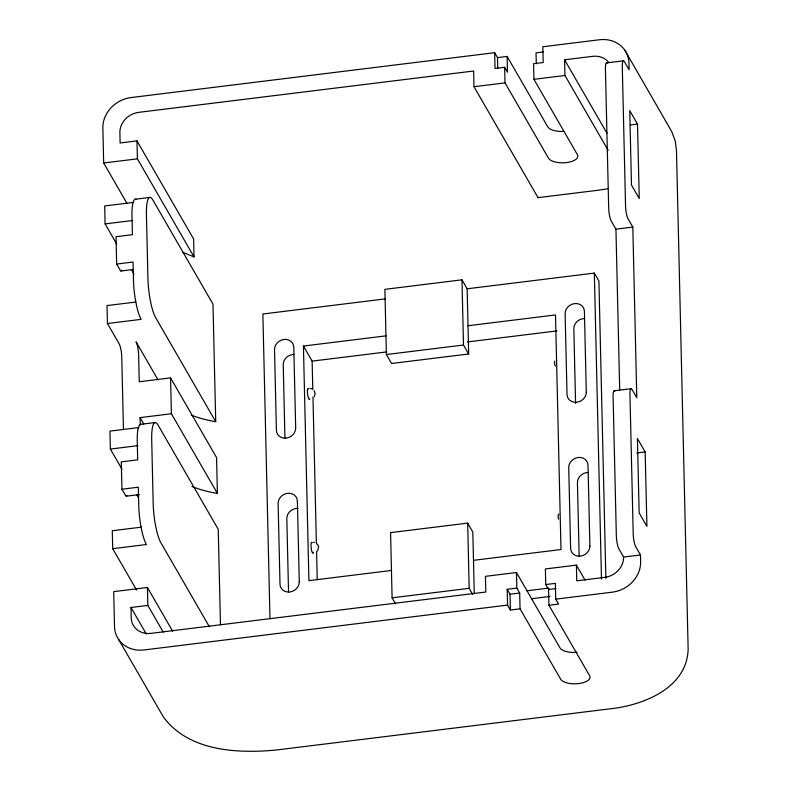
<?xml version="1.0" encoding="UTF-8"?>
<svg xmlns="http://www.w3.org/2000/svg" width="791" height="791" viewBox="0 0 791 791"><rect width="100%" height="100%" fill="white"/><g stroke="black" fill="none" stroke-linecap="round" stroke-linejoin="round"><path stroke-width="1.19" d="M554.709 361.072L554.422 363.682L555.411 366.134M314.334 396.677L315.134 393.562L314.106 390.625M558.772 513.982L558.021 516.147L558.486 519.133M317.685 550.932L318.605 546.561M497.747 68.55L497.499 57.624L494.652 52.69L131.138 97.55A29.761 26.202 -30 0 0 102.86 128.023L103.68 162.995L126.936 203.287M497.499 57.624L507.13 56.428L547.787 126.857A14.881 6.358 -1.3 0 0 563.212 131.405M543.269 51.969L536.041 52.868L536.298 63.794M608.18 150.369L564.952 75.491L564.586 59.8L592.578 56.349A19.844 17.471 -30 0 1 608.338 61.817M507.13 56.428L507.496 72.218L504.658 67.284L495.018 68.471L494.652 52.69M606.42 62.924L623.278 60.838M182.602 252.27L194.032 256.917L193.617 238.981L136.981 140.897L120.123 142.983L119.886 132.67A19.844 17.471 -30 0 1 138.732 112.352L473.621 71.022L473.997 86.723L505.024 82.887L548.529 158.24A14.881 6.358 -1.3 0 0 566.504 162.57A14.881 6.358 -1.3 0 0 577.43 154.68L533.925 79.318L533.559 63.715L543.199 62.529L542.824 46.748L599.44 39.758A29.761 26.202 -30 0 1 628.974 63.092L629.132 69.826L624.425 61.678A9.917 2.037 83 0 0 622.29 66.573L625.543 205.878A9.917 2.037 83 0 0 628.103 218.919L632.81 227.066L636.795 397.715L632.088 389.567A9.917 2.037 83 0 0 629.952 394.462L633.205 533.777A9.917 2.037 83 0 0 635.766 546.818L640.473 554.966L640.631 561.689A29.761 26.202 -30 0 1 612.353 592.162L555.737 599.143L555.371 583.362L545.741 584.549L545.375 568.947L576.402 565.12L585.043 580.1M533.925 79.318L564.952 75.491M103.68 162.995L137.407 158.833L194.032 256.917M630.279 124.978L637.506 124.078L639.247 198.511L631.485 185.074L629.745 110.641L637.506 124.078M134.964 199.273L149.42 197.483M133.59 202.387L104.689 205.957L105.104 223.893L116.732 244.033M105.104 223.893L132.809 220.471M473.997 86.723L538.038 197.651L596.77 190.404A81.691 34.893 -1.3 0 0 607.864 188.663M136.032 199.223A29.761 6.12 83 0 0 131.978 216.457L132.413 234.68L116.03 236.697L116.672 264.056L133.046 262.029L133.471 280.232A29.761 6.12 83 0 0 141.154 319.356L107.438 323.519L107.012 305.583L135.923 302.014M121.171 270.987L132.878 269.543M607.162 63.181A9.917 2.037 83 0 0 605.422 68.649L608.675 207.964A9.917 2.037 83 0 0 611.235 221.005L615.942 229.153L632.81 227.066M461.974 279.826L384.881 289.348L386.404 354.536L391.585 363.494L468.668 353.982L467.145 288.794L461.974 279.826L463.496 345.024L468.668 353.982M385.168 298.909L262.869 313.997L269.988 618.78M467.145 288.794L594.338 273.093L598.916 281.042L605.876 578.419M391.545 570.44L308.915 580.643L303.428 346.053L386.057 335.849M468.005 325.734L555.5 314.937L560.987 549.527L473.493 560.325M191.995 486.475A81.849 34.962 -1.3 0 0 213.916 492.803L217.406 493.426L216.566 457.564L170.559 377.88L139.246 381.746L138.613 354.843A9.917 2.037 83 0 0 136.052 341.801L158.002 379.818M303.428 346.053L312.129 361.121L386.769 351.906M467.53 341.939L556.854 330.915M386.404 354.536L463.496 345.024M140.254 424.955L140.086 417.618L171.4 413.752L217.406 493.426M140.541 424.352L154.996 422.562M138.86 427.555L109.949 431.125L110.364 449.061L121.992 469.201M110.364 449.061L138.069 445.64M614.083 390.813L630.941 388.737M141.52 424.5A29.761 6.12 83 0 0 137.248 441.645L137.674 459.848L121.29 461.875L121.933 489.224L138.316 487.197L138.741 505.4A29.761 6.12 83 0 0 146.424 544.524L112.698 548.687L112.273 530.751L141.184 527.182M126.441 496.165L139.305 494.573M636.735 452.976L645.169 451.938L646.909 526.361L639.148 512.924L637.408 438.491L645.169 451.938M474.264 593.576L472.83 532.076L467.659 523.118L390.566 532.63L392.099 597.828L395.54 603.8M172.665 631.198L147.423 587.486L113.696 591.648L114.517 626.62A29.761 26.202 -30 0 0 144.051 649.955L507.565 605.095L510.403 610.019L520.043 608.833L560.7 679.251A14.881 6.358 -1.3 0 0 578.686 683.582A14.881 6.358 -1.3 0 0 589.611 675.692L548.954 605.263L548.578 589.483L545.741 584.549M577.104 652.288A14.881 6.358 -1.3 0 1 559.969 647.869L516.464 572.516L485.437 576.342L485.803 592.034L150.913 633.364A19.844 17.471 -30 0 1 131.227 617.811L130.98 607.498L147.848 605.422L163.233 632.068M576.402 565.12L576.768 580.812L604.759 577.361A19.844 17.471 -30 0 0 623.605 557.042L640.473 554.966M392.099 597.828L469.182 588.316L472.632 594.288M507.565 605.095L507.189 589.305L516.83 588.118L519.677 593.052L520.043 608.833M526.944 590.788L548.954 588.069M507.189 589.305L510.037 594.239L519.677 593.052M548.578 589.483L555.806 588.593M531.522 598.728L549.864 596.463M548.954 605.263L558.584 604.077L555.737 599.143M313.374 542.27L314.393 542.359M310.062 388.391L311.862 388.816M215.725 421.692L155.609 317.567A29.761 6.12 83 0 1 147.927 278.452L146.434 214.677A29.761 6.12 83 0 1 152.861 199.994L212.977 304.13L215.725 421.692L212.235 421.059A81.849 34.962 -1.3 0 1 191.333 415.137M317.369 544.089L318.635 546.69M624.781 50.12L671.697 131.504L675.227 140.847L676.483 150.577L688.14 649.174C687.023 688.417 642.658 705.513 609.485 708.894L276.089 750.036C237.28 753.685 188.594 751.272 163.391 716.982L118.709 639.593M564.586 59.8L606.944 133.175M623.605 557.042L618.908 548.895A9.917 2.037 83 0 1 616.347 535.853L613.084 396.548A9.917 2.037 83 0 1 614.825 391.08M131.425 269.474L133.867 273.716M116.672 264.056L120.311 270.364A7.445 1.533 83 0 0 121.606 270.304M107.438 323.519L119.194 343.877A9.917 2.037 83 0 1 121.755 356.919L123.445 429.404M140.086 417.618L143.754 423.966M136.685 494.652L138.524 497.826M209.338 626.67L160.88 542.745A29.761 6.12 83 0 1 153.187 503.62L151.704 439.865A29.761 6.12 83 0 1 158.131 425.182L218.237 529.298L220.471 624.821M121.933 489.224L125.571 495.532A7.445 1.533 83 0 0 126.867 495.473M112.698 548.687L136.566 590.027M130.98 607.498L146.286 634.006M537.999 197.048L538.038 197.651M615.942 229.153L619.699 389.973M594.338 273.093L601.486 579.111M575.581 403.42L573.841 328.819A9.917 8.731 -30 0 1 584.055 318.595M579.15 556.073L577.43 482.708A9.917 8.731 -30 0 1 588.534 472.474M504.658 67.284L505.024 82.887M516.464 572.516L516.83 588.118M510.037 594.239L510.403 610.019M467.659 523.118L469.182 588.316M312.129 361.121L312.791 389.518M312.969 396.924L316.4 543.852M316.578 551.258L317.24 579.655M284.938 438.056L283.227 364.691A9.917 8.731 -30 0 1 294.321 354.457M288.537 591.945L286.817 518.57A9.917 8.731 -30 0 1 297.92 508.346M170.559 377.88L171.4 413.752M136.981 140.897L137.407 158.833M147.423 587.486L147.848 605.422M313.513 552.296A5.547 1.137 83 0 1 311.98 551.752A5.547 1.137 83 0 1 311.001 544.702A5.547 1.137 83 0 1 312.198 542.804M309.805 398.901A5.547 1.137 83 0 1 307.58 393.997A5.547 1.137 83 0 1 308.609 388.925M586.289 392.079L584.411 311.377A9.917 8.731 -30 0 0 574.563 303.596A9.917 8.731 -30 0 0 565.13 313.75L567.018 394.462A9.917 8.731 -30 0 0 576.866 402.233A9.917 8.731 -30 0 0 586.289 392.079M589.888 545.958L588 465.256A9.917 8.731 -30 0 0 578.162 457.475A9.917 8.731 -30 0 0 568.729 467.629L570.618 548.341A9.917 8.731 -30 0 0 580.465 556.122A9.917 8.731 -30 0 0 589.888 545.958M295.676 427.941L293.797 347.239A9.917 8.731 -30 0 0 283.949 339.458A9.917 8.731 -30 0 0 274.526 349.612L276.405 430.324A9.917 8.731 -30 0 0 286.253 438.105A9.917 8.731 -30 0 0 295.676 427.941M299.275 581.83L297.386 501.118A9.917 8.731 -30 0 0 287.548 493.347A9.917 8.731 -30 0 0 278.116 503.501L280.004 584.203A9.917 8.731 -30 0 0 289.852 591.984A9.917 8.731 -30 0 0 299.275 581.83"/></g></svg>
